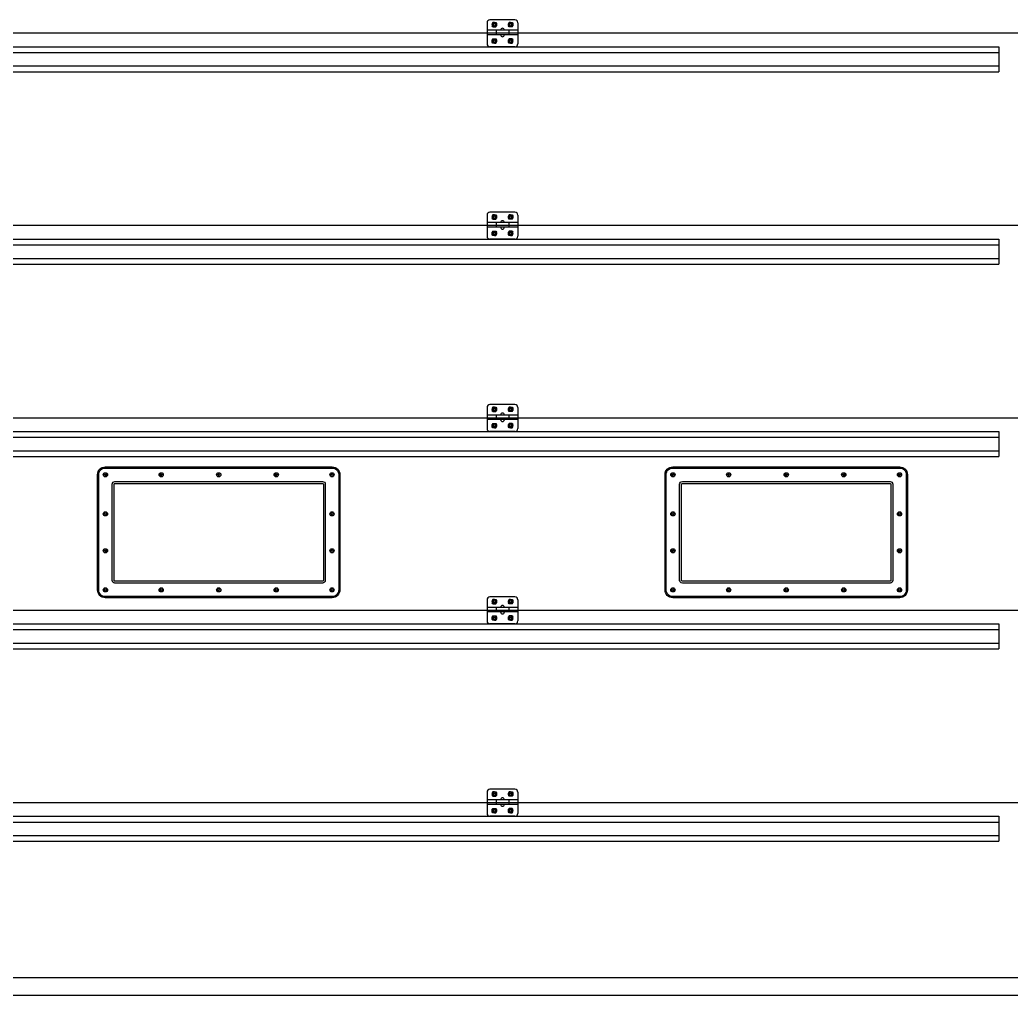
# Model space of a CAD drawing. Header units: millimetres. Extents: x 34479 to 326239, y 111570 to 168880.
# Drawn here: x 185147 to 186435, y 163433 to 164700 of the extents above; entities that cross this region are included whole.
import ezdxf

# ---------------------------------------------------------------- set-up
doc = ezdxf.new("R2010")
doc.units = ezdxf.units.MM
doc.header["$LTSCALE"] = 100
doc.header["$MEASUREMENT"] = 0
doc.layers.get('0').update_dxf_attribs({"linetype": 'CONTINUOUS'})
doc.layers.add('CON', color=1, linetype='CONTINUOUS')
doc.layers.add('CONC', color=2, linetype='CONTINUOUS')

# ---------------------------------------------------------------- blocks, each defined once
blk = doc.blocks.new('중간힌지')
at = {"color": 8, "linetype": 'Continuous'}
for p, q in [((-53555.8, -19808.1), (-53620.8, -19808.1)), ((-53593.3, -19835.2), (-53628.3, -19835.2)), ((-53548.3, -19835.2), (-53593.3, -19835.2)), ((-53593.3, -19847.2), (-53628.3, -19847.2)), ((-53548.3, -19847.2), (-53593.3, -19847.2)), ((-53555.8, -19878.1), (-53620.8, -19878.1))]:
    blk.add_line(p, q, dxfattribs=at)
at = {"color": 8}
for p, q in [((-53628.3, -19815.6), (-53628.3, -19870.6)), ((-53613.2, -19815), (-53615, -19817.5)), ((-53615, -19817.5), (-53615, -19823.8)), ((-53613.2, -19826.3), (-53615, -19823.8)), ((-53609.3, -19815), (-53613.2, -19815)), ((-53613.2, -19826.3), (-53605.5, -19826.3)), ((-53609.3, -19815), (-53605.5, -19815)), ((-53605.5, -19815), (-53603.7, -19817.5)), ((-53605.5, -19826.3), (-53603.7, -19823.8)), ((-53604.6, -19835.2), (-53604.6, -19847.2)), ((-53603.7, -19817.5), (-53603.7, -19823.8)), ((-53571.2, -19815), (-53573, -19817.5)), ((-53573, -19817.5), (-53573, -19823.8)), ((-53571.2, -19826.3), (-53573, -19823.8)), ((-53572.1, -19835.2), (-53572.1, -19847.2)), ((-53567.3, -19815), (-53571.2, -19815)), ((-53563.5, -19826.3), (-53571.2, -19826.3)), ((-53567.3, -19815), (-53563.5, -19815)), ((-53563.5, -19815), (-53561.7, -19817.5)), ((-53563.5, -19826.3), (-53561.7, -19823.8)), ((-53561.7, -19817.5), (-53561.7, -19823.8)), ((-53548.3, -19815.6), (-53548.3, -19870.6)), ((-53613.2, -19857.6), (-53615, -19860)), ((-53615, -19866.3), (-53615, -19860)), ((-53613.2, -19857.6), (-53605.5, -19857.6)), ((-53605.5, -19857.6), (-53603.7, -19860)), ((-53603.7, -19866.3), (-53603.7, -19860)), ((-53571.2, -19857.6), (-53573, -19860)), ((-53573, -19866.3), (-53573, -19860)), ((-53563.5, -19857.6), (-53571.2, -19857.6)), ((-53563.5, -19857.6), (-53561.7, -19860)), ((-53561.7, -19866.3), (-53561.7, -19860)), ((-53613.2, -19868.8), (-53615, -19866.3)), ((-53609.3, -19868.8), (-53613.2, -19868.8)), ((-53609.3, -19868.8), (-53605.5, -19868.8)), ((-53605.5, -19868.8), (-53603.7, -19866.3)), ((-53571.2, -19868.8), (-53573, -19866.3)), ((-53567.3, -19868.8), (-53571.2, -19868.8)), ((-53567.3, -19868.8), (-53563.5, -19868.8)), ((-53563.5, -19868.8), (-53561.7, -19866.3))]:
    blk.add_line(p, q, dxfattribs=at)
for centre, radius in [((-53609.3, -19820.6), 5.62), ((-53609.3, -19820.6), 3.53), ((-53609.3, -19820.6), 2.7), ((-53567.3, -19820.6), 5.62), ((-53567.3, -19820.6), 3.53), ((-53567.3, -19820.6), 2.7), ((-53609.3, -19863.2), 5.62), ((-53609.3, -19863.2), 3.53), ((-53609.3, -19863.2), 2.7), ((-53567.3, -19863.2), 5.62), ((-53567.3, -19863.2), 3.53), ((-53567.3, -19863.2), 2.7)]:
    blk.add_circle(centre, radius, dxfattribs=at)
for centre, radius, start, end in [((-53620.8, -19815.6), 7.5, 90, 180), ((-53555.8, -19815.6), 7.5, 0, 90), ((-53588.3, -19835.2), 5, 0, 180), ((-53588.3, -19847.2), 5, 180, 0), ((-53620.8, -19870.6), 7.5, 180, 270), ((-53555.8, -19870.6), 7.5, 270, 0)]:
    blk.add_arc(centre, radius, start, end, dxfattribs=at)

msp = doc.modelspace()

# ---------------------------------------------------------------- linework, layer by layer
at = {"color": 3}
for p, q in [((186511.69, 164682.59, 0), (182086.72, 164682.59, 0)), ((186511.69, 164432.59, 0), (182086.72, 164432.59, 0)), ((186511.69, 164182.59, 0), (182086.72, 164182.59, 0)), ((186511.69, 163932.59, 0), (182086.72, 163932.59, 0)), ((186511.69, 163682.59, 0), (182086.72, 163682.59, 0))]:
    msp.add_line(p, q, dxfattribs=at)
at = {"color": 5, "ltscale": 50}
for p, q in [((182179.22, 164665.09, 0), (186419.19, 164665.09, 0)), ((186419.19, 164665.09, 0), (186419.19, 164632.59, 0)), ((182179.22, 164657.59, 0), (186419.19, 164657.59, 0)), ((182179.22, 164640.09, 0), (186419.19, 164640.09, 0)), ((182179.22, 164632.59, 0), (186419.19, 164632.59, 0)), ((182179.22, 164415.09, 0), (186419.19, 164415.09, 0)), ((186419.19, 164415.09, 0), (186419.19, 164382.59, 0)), ((182179.22, 164407.59, 0), (186419.19, 164407.59, 0)), ((182179.22, 164390.09, 0), (186419.19, 164390.09, 0)), ((182179.22, 164382.59, 0), (186419.19, 164382.59, 0)), ((182179.22, 164165.09, 0), (186419.19, 164165.09, 0)), ((182179.22, 164157.59, 0), (186419.19, 164157.59, 0)), ((186419.19, 164165.09, 0), (186419.19, 164132.59, 0)), ((182179.22, 164140.09, 0), (186419.19, 164140.09, 0)), ((182179.22, 164132.59, 0), (186419.19, 164132.59, 0)), ((182179.22, 163915.09, 0), (186419.19, 163915.09, 0)), ((186419.19, 163915.09, 0), (186419.19, 163882.59, 0)), ((182179.22, 163907.59, 0), (186419.19, 163907.59, 0)), ((182179.22, 163890.09, 0), (186419.19, 163890.09, 0)), ((182179.22, 163882.59, 0), (186419.19, 163882.59, 0)), ((182179.22, 163665.09, 0), (186419.19, 163665.09, 0)), ((182179.22, 163657.59, 0), (186419.19, 163657.59, 0)), ((186419.19, 163665.09, 0), (186419.19, 163632.59, 0)), ((182179.22, 163640.09, 0), (186419.19, 163640.09, 0)), ((182179.22, 163632.59, 0), (186419.19, 163632.59, 0))]:
    msp.add_line(p, q, dxfattribs=at)
msp.add_line((186586.7, 163455.11, 0), (182011.7, 163455.11, 0))
at = {"elevation": 0}
for points in [[(185247.97, 163959.08), (185247.97, 164109.08, -0.4142136), (185257.97, 164119.08), (185552.97, 164119.08, -0.4142136), (185562.97, 164109.08), (185562.97, 163959.08, -0.4142136), (185552.97, 163949.08), (185257.97, 163949.08, -0.4142136)], [(185249.47, 163959.08), (185249.47, 164109.08, -0.4142136), (185257.97, 164117.58), (185552.97, 164117.58, -0.4142136), (185561.47, 164109.08), (185561.47, 163959.08, -0.4142136), (185552.97, 163950.58), (185257.97, 163950.58, -0.4142136)], [(185985.47, 163959.08), (185985.47, 164109.08, -0.4142136), (185995.47, 164119.08), (186290.47, 164119.08, -0.4142136), (186300.47, 164109.08), (186300.47, 163959.08, -0.4142136), (186290.47, 163949.08), (185995.47, 163949.08, -0.4142136)], [(185986.97, 163959.08), (185986.97, 164109.08, -0.4142136), (185995.47, 164117.58), (186290.47, 164117.58, -0.4142136), (186298.97, 164109.08), (186298.97, 163959.08, -0.4142136), (186290.47, 163950.58), (185995.47, 163950.58, -0.4142136)], [(185266.97, 163971.58), (185266.97, 164096.58, -0.4142136), (185270.47, 164100.08), (185540.47, 164100.08, -0.4142136), (185543.97, 164096.58), (185543.97, 163971.58, -0.4142136), (185540.47, 163968.08), (185270.47, 163968.08, -0.4142136)], [(185269.47, 163971.58), (185269.47, 164096.58, -0.4142136), (185270.47, 164097.58), (185540.47, 164097.58, -0.4142136), (185541.47, 164096.58), (185541.47, 163971.58, -0.4142136), (185540.47, 163970.58), (185270.47, 163970.58, -0.4142136)], [(186004.47, 163971.58), (186004.47, 164096.58, -0.4142136), (186007.97, 164100.08), (186277.97, 164100.08, -0.4142136), (186281.47, 164096.58), (186281.47, 163971.58, -0.4142136), (186277.97, 163968.08), (186007.97, 163968.08, -0.4142136)], [(186006.97, 163971.58), (186006.97, 164096.58, -0.4142136), (186007.97, 164097.58), (186277.97, 164097.58, -0.4142136), (186278.97, 164096.58), (186278.97, 163971.58, -0.4142136), (186277.97, 163970.58), (186007.97, 163970.58, -0.4142136)]]:
    msp.add_lwpolyline(points, format="xyb", close=True, dxfattribs=at)
for centre, radius in [((185258.22, 164108.83, 0), 2.75), ((185258.22, 164108.83, 0), 1.12), ((185330.72, 164108.83, 0), 2.75), ((185330.72, 164108.83, 0), 1.12), ((185405.47, 164108.83, 0), 2.75), ((185405.47, 164108.83, 0), 1.12), ((185480.22, 164108.83, 0), 2.75), ((185480.22, 164108.83, 0), 1.12), ((185552.72, 164108.83, 0), 2.75), ((185552.72, 164108.83, 0), 1.12), ((185995.72, 164108.83, 0), 2.75), ((185995.72, 164108.83, 0), 1.12), ((186068.22, 164108.83, 0), 2.75), ((186068.22, 164108.83, 0), 1.12), ((186142.97, 164108.83, 0), 2.75), ((186142.97, 164108.83, 0), 1.12), ((186217.72, 164108.83, 0), 2.75), ((186217.72, 164108.83, 0), 1.12), ((186290.22, 164108.83, 0), 2.75), ((186290.22, 164108.83, 0), 1.12), ((185258.22, 164058.08, 0), 2.75), ((185258.22, 164058.08, 0), 1.12), ((185552.72, 164058.08, 0), 2.75), ((185552.72, 164058.08, 0), 1.12), ((185995.72, 164058.08, 0), 2.75), ((185995.72, 164058.08, 0), 1.12), ((186290.22, 164058.08, 0), 2.75), ((186290.22, 164058.08, 0), 1.12), ((185258.22, 164010.08, 0), 2.75), ((185258.22, 164010.08, 0), 1.12), ((185552.72, 164010.08, 0), 2.75), ((185552.72, 164010.08, 0), 1.12), ((185995.72, 164010.08, 0), 2.75), ((185995.72, 164010.08, 0), 1.12), ((186290.22, 164010.08, 0), 2.75), ((186290.22, 164010.08, 0), 1.12), ((185258.22, 163959.33, 0), 2.75), ((185258.22, 163959.33, 0), 1.12), ((185330.72, 163959.33, 0), 2.75), ((185330.72, 163959.33, 0), 1.12), ((185405.47, 163959.33, 0), 2.75), ((185405.47, 163959.33, 0), 1.12), ((185480.22, 163959.33, 0), 2.75), ((185480.22, 163959.33, 0), 1.12), ((185552.72, 163959.33, 0), 2.75), ((185552.72, 163959.33, 0), 1.12), ((185995.72, 163959.33, 0), 2.75), ((185995.72, 163959.33, 0), 1.12), ((186068.22, 163959.33, 0), 2.75), ((186068.22, 163959.33, 0), 1.12), ((186142.97, 163959.33, 0), 2.75), ((186142.97, 163959.33, 0), 1.12), ((186217.72, 163959.33, 0), 2.75), ((186217.72, 163959.33, 0), 1.12), ((186290.22, 163959.33, 0), 2.75), ((186290.22, 163959.33, 0), 1.12)]:
    msp.add_circle(centre, radius)
at = {"layer": 'CON'}
msp.add_line((181510.24, 163432.59, 0), (187269.22, 163432.59, 0), dxfattribs=at)

# ---------------------------------------------------------------- block references
at = {"layer": 'CONC', "xscale": 0.5, "yscale": 0.5, "zscale": 0.5}
for p in [(212568.39, 174604.14, 0), (212568.39, 174354.14, 0), (212568.39, 174104.14, 0), (212568.39, 173854.14, 0), (212568.39, 173604.14, 0)]:
    msp.add_blockref('중간힌지', p, dxfattribs=at)

doc.saveas('drawing.dxf')
